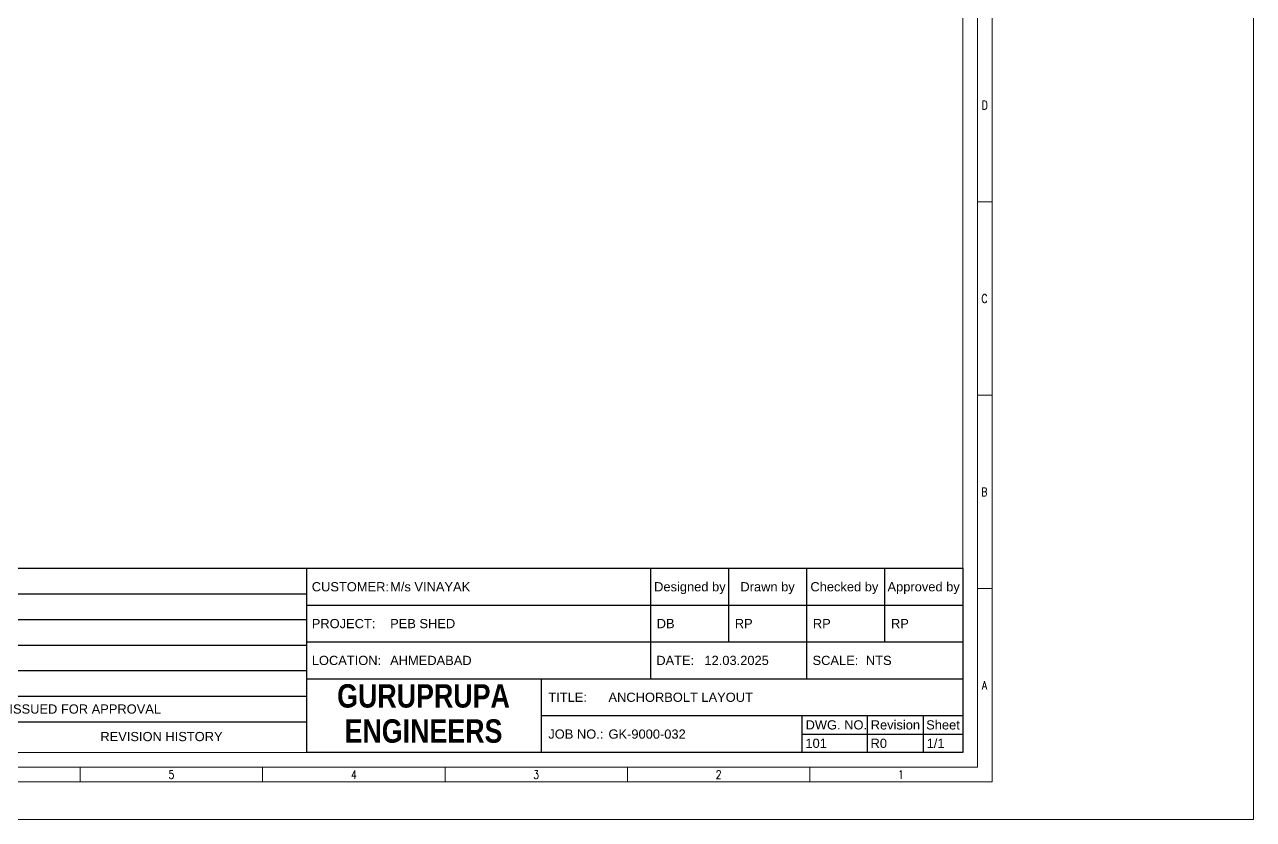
# Model space of a CAD drawing. Header units: inches. Extents: x 683042 to 921062, y -316188 to -5771.
# Drawn here: x 745435 to 776843, y -100442 to -80119 of the extents above; entities that cross this region are included whole.
import ezdxf
from ezdxf.enums import TextEntityAlignment as Align

# ---------------------------------------------------------------- set-up
doc = ezdxf.new("R2010")
doc.units = ezdxf.units.IN
doc.header["$MEASUREMENT"] = 0
doc.layers.add('FRAME 070', color=5, linetype='Continuous')
doc.styles.add('ROMANS', font='romans.shx', dxfattribs={"width": 0.8})
doc.styles.add('SPEARS', font='swisscbo.ttf')
doc.styles.get("Standard").update_dxf_attribs({"font": 'arial.ttf'})

# ---------------------------------------------------------------- blocks, each defined once
blk = doc.blocks.new('A$C75FF52D8')
at = {"color": 251, "lineweight": 13}
for p, q in [((590, 157.5), (594, 157.5)), ((590, 105), (594, 105)), ((590, 52.5), (594, 52.5)), ((346.5, 0), (346.5, 4)), ((396, 0), (396, 4)), ((445.5, 0), (445.5, 4)), ((495, 0), (495, 4)), ((544.5, 0), (544.5, 4))]:
    blk.add_line(p, q, dxfattribs=at)
for points in [[(594, 420), (594, 0), (0, 0), (0, 420)], [(590, 416), (590, 4), (4, 4), (4, 416)], [(586, 412), (586, 8), (8, 8), (8, 412)]]:
    blk.add_lwpolyline(points, close=True, dxfattribs=at)
at = {"layer": 'FRAME 070'}
for p, q in [((291.96, 58), (586, 58)), ((408, 8), (408, 58)), ((501.23, 58), (501.23, 28)), ((522.42, 58), (522.42, 38)), ((543.62, 58), (543.62, 28)), ((564.81, 58), (564.81, 38)), ((586, 58), (586, 8)), ((291.96, 51.06), (408, 51.06)), ((408, 48), (586, 48)), ((291.96, 44.11), (408, 44.11)), ((291.96, 37.17), (408, 37.17)), ((408, 38), (586, 38)), ((291.96, 30.22), (408, 30.22)), ((408, 28), (586, 28)), ((471.72, 8), (471.72, 28)), ((291.96, 23.28), (408, 23.28)), ((471.72, 18), (586, 18)), ((542.44, 8), (542.44, 18)), ((560.12, 8), (560.12, 18)), ((575.35, 8), (575.35, 18)), ((291.96, 16.33), (408, 16.33)), ((542.44, 13), (586, 13)), ((586, 8), (408, 8))]:
    blk.add_line(p, q, dxfattribs=at)
at = {"color": 251, "linetype": 'Continuous', "lineweight": 13, "style": 'ROMANS', "width": 0.8}
for s, p in [('C', (591.08, 130.1)), ('B', (591.04, 77.6)), ('A', (591.21, 25.1))]:
    blk.add_text(s, height=2.3, dxfattribs=at).set_placement(p)
at = {"color": 23}
for s, p in [('CUSTOMER:', (409.34, 53)), ('Designed by', (502.25, 53)), ('Drawn by', (525.67, 53)), ('Checked by', (544.67, 53)), ('Approved by', (565.6, 53)), ('PROJECT:', (409.34, 43)), ('LOCATION:', (409.34, 33)), ('DATE:', (502.84, 33)), ('SCALE:', (545.25, 33)), ('TITLE:', (473.54, 23)), ('DWG. NO.', (543.36, 15.5)), ('Revision', (561.04, 15.5)), ('Sheet', (576.09, 15.5)), ('REVISION HISTORY', (351.96, 12.33)), ('JOB NO.:', (473.54, 13))]:
    blk.add_text(s, height=2.5, dxfattribs=at).set_placement(p, align=Align.MIDDLE_LEFT)
at = {"color": 254, "true_color": 0xd7ebd2, "style": 'SPEARS'}
for s, p in [('GURUPRUPA', (439.66, 23.37)), ('ENGINEERS', (439.66, 13.83))]:
    blk.add_text(s, height=6.353, dxfattribs=at).set_placement(p, align=Align.MIDDLE_CENTER)
at = {"color": 251, "lineweight": 13, "char_height": 2.3, "attachment_point": 5, "style": 'ROMANS'}
for s, insert in [('\\A1;D', (592, 183.75)), ('\\A1;5', (371.25, 2)), ('\\A1;4', (420.75, 2)), ('\\A1;3', (470.25, 2)), ('\\A1;2', (519.75, 2)), ('\\A1;1', (569.25, 2))]:
    blk.add_mtext(s, dxfattribs=dict(at, insert=insert))
at = {"color": 23, "flags": 8}
for tag, p in [('REV6', (297.92, 54.53)), ('DATE6', (312.39, 54.53)), ('H6', (327.28, 54.53)), ('REV5', (297.92, 47.58)), ('DATE5', (312.39, 47.58)), ('H5', (327.28, 47.58)), ('REV4', (297.92, 40.64)), ('DATE4', (312.39, 40.64)), ('H4', (327.28, 40.64)), ('REV3', (297.92, 33.69)), ('DATE3', (312.39, 33.69)), ('H3', (327.28, 33.69)), ('REV2', (297.92, 26.75)), ('DATE2', (312.39, 26.75)), ('H2', (327.28, 26.75)), ('REV1', (297.92, 19.81)), ('DATE1', (312.39, 19.81)), ('H1', (327.28, 19.81))]:
    blk.add_attdef(tag, text='', height=2.5, dxfattribs=at).set_placement(p, align=Align.MIDDLE_CENTER)
for tag, p in [('CUSTOMER', (430.6, 53)), ('PROJECT', (430.6, 43)), ('DESIGN', (502.96, 43)), ('DRAWN', (524.15, 43)), ('CHECK', (545.34, 43)), ('APPROVED', (566.53, 43)), ('LOCATION', (430.6, 33)), ('DATE', (515.91, 33)), ('SCALE', (559.73, 33)), ('TITLE', (489.86, 23)), ('JOBNO.:', (489.86, 13)), ('DWG.NO.:', (543.31, 10.5)), ('REVISION', (560.99, 10.5)), ('SHEET', (576.22, 10.5))]:
    blk.add_attdef(tag, text='', height=2.5, dxfattribs=at).set_placement(p, align=Align.MIDDLE_LEFT)

msp = doc.modelspace()

# ---------------------------------------------------------------- linework, layer by layer
at = {"color": 5, "lineweight": 5}
msp.add_lwpolyline([(713537.982, -59270.73), (776843.292, -59270.73), (776843.292, -100442.191), (713537.982, -100442.191)], close=True, dxfattribs=at)

# ---------------------------------------------------------------- block references
at = {"color": 31, "lineweight": 5, "true_color": 0xfecc66}
ref = msp.add_blockref('A$C75FF52D8', (714226.432, -99484.263), dxfattribs=dict(at, xscale=94.17408164820034, yscale=94.17408164820034, zscale=94.17408164820034))
ref.add_attrib('TITLE', 'ANCHORBOLT LAYOUT', dxfattribs={"color": 23, "height": 235.4352, "flags": 8}).set_placement((760358.768, -97318.264), align=Align.MIDDLE_LEFT)
ref.add_attrib('H1', 'ISSUED FOR APPROVAL', dxfattribs={"color": 23, "height": 235.4352, "flags": 8}).set_placement((745048.096, -97619.098), align=Align.MIDDLE_LEFT)
ref.add_attrib('APPROVED', 'RP', dxfattribs={"color": 23, "height": 235.4352, "flags": 8}).set_placement((767579.157, -95434.782), align=Align.MIDDLE_LEFT)
ref.add_attrib('CHECK', 'RP', dxfattribs={"color": 23, "height": 235.4352, "flags": 8}).set_placement((765583.407, -95434.782), align=Align.MIDDLE_LEFT)
ref.add_attrib('DRAWN', 'RP', dxfattribs={"color": 23, "height": 235.4352, "flags": 8}).set_placement((763587.657, -95434.782), align=Align.MIDDLE_LEFT)
ref.add_attrib('DESIGN', 'DB', dxfattribs={"color": 23, "height": 235.4352, "flags": 8}).set_placement((761591.908, -95434.782), align=Align.MIDDLE_LEFT)
ref.add_attrib('SCALE', 'NTS', dxfattribs={"color": 23, "height": 235.4352, "flags": 8}).set_placement((766938.771, -96376.523), align=Align.MIDDLE_LEFT)
ref.add_attrib('DATE', '12.03.2025', dxfattribs={"color": 23, "height": 235.4352, "flags": 8}).set_placement((762811.587, -96376.523), align=Align.MIDDLE_LEFT)
ref.add_attrib('CUSTOMER', 'M/s VINAYAK', dxfattribs={"color": 23, "height": 235.4352, "flags": 8}).set_placement((754778.11, -94493.042), align=Align.MIDDLE_LEFT)
ref.add_attrib('PROJECT', 'PEB SHED', dxfattribs={"color": 23, "height": 235.4352, "flags": 8}).set_placement((754778.11, -95434.782), align=Align.MIDDLE_LEFT)
ref.add_attrib('LOCATION', 'AHMEDABAD', dxfattribs={"color": 23, "height": 235.4352, "flags": 8}).set_placement((754778.11, -96376.523), align=Align.MIDDLE_LEFT)
ref.add_attrib('JOBNO.:', 'GK-9000-032', dxfattribs={"color": 23, "height": 235.4352, "flags": 8}).set_placement((760358.768, -98260.005), align=Align.MIDDLE_LEFT)
ref.add_attrib('SHEET', '1/1', dxfattribs={"color": 23, "height": 235.4352, "flags": 8}).set_placement((768491.349, -98495.44), align=Align.MIDDLE_LEFT)
ref.add_attrib('REVISION', 'R0', dxfattribs={"color": 23, "height": 235.4352, "flags": 8}).set_placement((767057.386, -98495.44), align=Align.MIDDLE_LEFT)
ref.add_attrib('DWG.NO.:', '101', dxfattribs={"color": 23, "height": 235.4352, "flags": 8}).set_placement((765392.082, -98495.44), align=Align.MIDDLE_LEFT)

doc.saveas('drawing.dxf')
